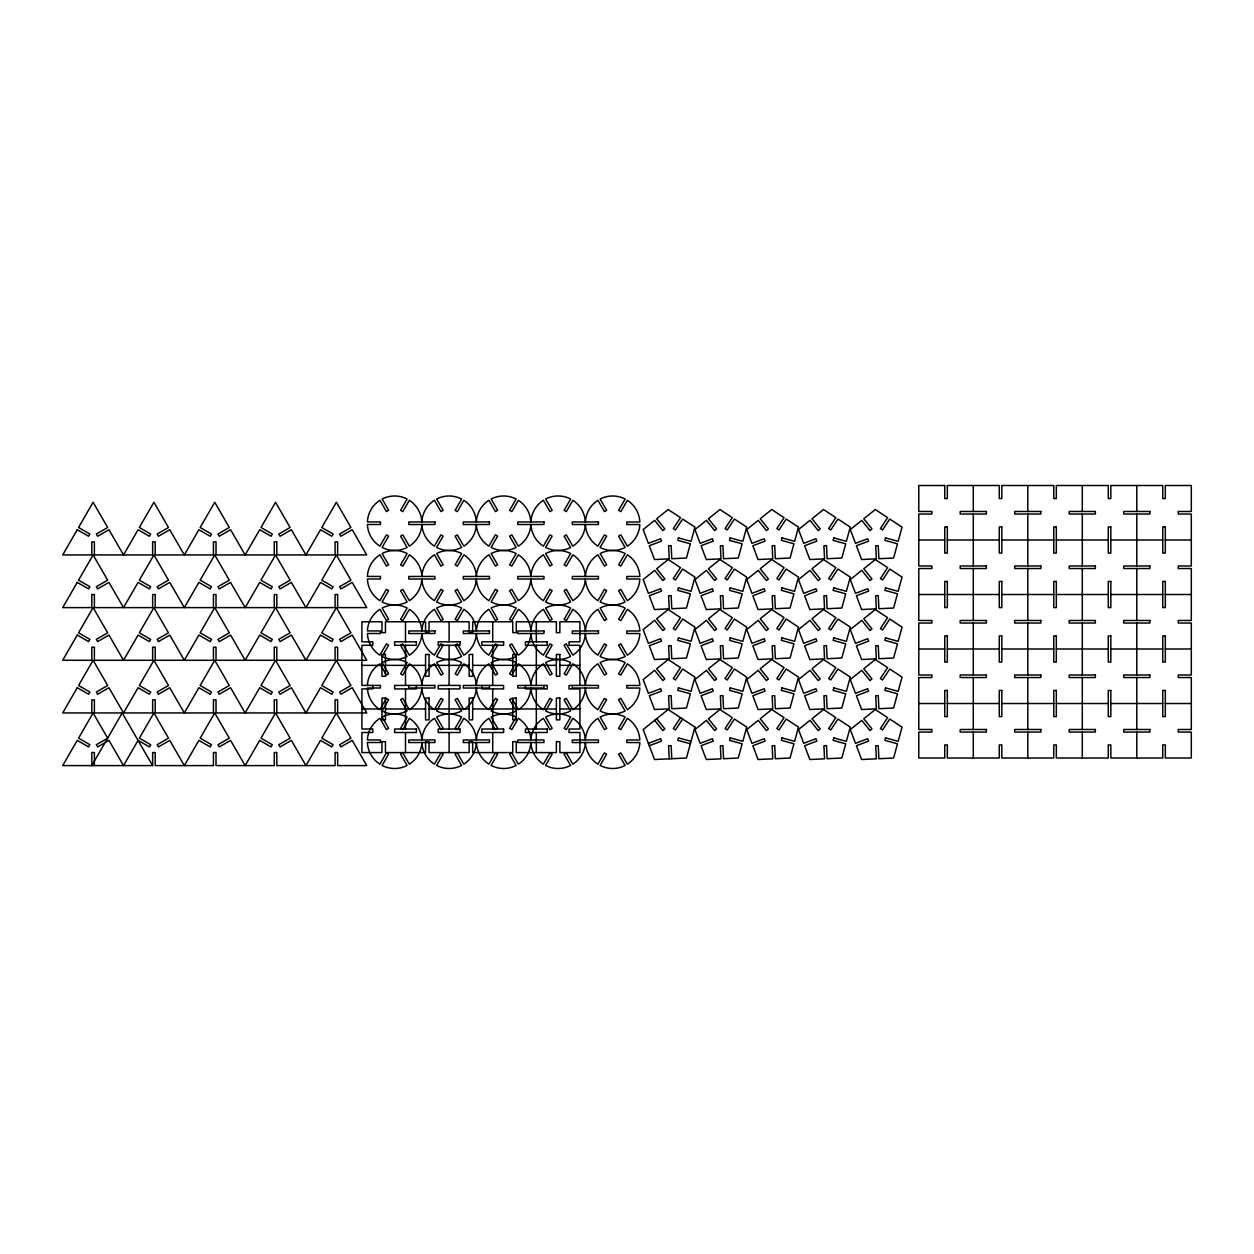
<?xml version="1.0" encoding="UTF-8"?>
<svg xmlns="http://www.w3.org/2000/svg" width="1254" height="1254" viewBox="0 0 1254 1254"><rect width="100%" height="100%" fill="white"/><g stroke="black" fill="none" stroke-linecap="round" stroke-linejoin="round"><path stroke-width="1.5" d="M91.793 765.598L122.187 712.946L152.596 765.598L62.7 765.598L77.262 740.377L88.595 746.929L89.865 744.704L78.547 738.167L93.109 712.946L107.672 738.167L96.339 744.704L97.624 746.929L108.957 740.377L123.519 765.598L138.081 740.377L149.398 746.929L150.684 744.704L139.351 738.167L153.913 712.946L168.475 738.167L157.158 744.704L158.427 746.929L169.76 740.377L184.322 765.598L198.884 740.377L210.217 746.929L211.503 744.704L200.17 738.167L214.732 712.946L229.294 738.167L217.961 744.704L219.246 746.929L230.579 740.377L245.141 765.598L259.703 740.377L271.036 746.929L272.306 744.704L260.989 738.167L275.551 712.946L290.113 738.167L278.78 744.704L280.065 746.929L291.383 740.377L305.945 765.598L320.522 740.377L331.84 746.929L333.125 744.704L321.792 738.167L336.354 712.946L350.916 738.167L339.599 744.704L340.869 746.929L352.202 740.377L366.764 765.598L337.639 765.598L337.639 752.525L335.084 752.525L335.084 765.598L276.82 765.598L276.82 752.525L274.265 752.525L274.265 765.598L216.017 765.598L216.017 752.525L213.446 752.525L213.446 765.598L155.198 765.598L155.198 752.525L152.643 752.525L152.643 765.598M680.483 717.617L673.304 728.543L675.451 729.953L682.631 719.028M648.381 743.34L660.607 738.716L661.516 741.114L649.274 745.738M918.79 540.004L944.748 540.004M947.319 540.004L999.266 540.004M1001.821 540.004L1053.768 540.004M1056.323 540.004L1108.27 540.004M1110.825 540.004L1162.771 540.004M1165.327 540.004L1191.3 540.004M918.79 594.506L944.748 594.506M947.319 594.506L999.266 594.506M1001.821 594.506L1053.768 594.506M1056.323 594.506L1108.27 594.506M1110.825 594.506L1162.771 594.506M1165.327 594.506L1191.3 594.506M918.79 649.008L944.748 649.008M947.319 649.008L999.266 649.008M1001.821 649.008L1053.768 649.008M1056.323 649.008L1108.27 649.008M1110.825 649.008L1162.771 649.008M1165.327 649.008L1191.3 649.008M361.904 665.357L381.953 665.357M385.448 665.357L425.561 665.357M429.056 665.357L469.153 665.357M472.664 665.357L512.761 665.357M516.256 665.357L556.368 665.357M559.864 665.357L579.912 665.357M918.79 703.51L944.748 703.51M947.319 703.51L999.266 703.51M1001.821 703.51L1053.768 703.51M1056.323 703.51L1108.27 703.51M1110.825 703.51L1162.771 703.51M1165.327 703.51L1191.3 703.51M361.904 708.965L381.953 708.965M385.448 708.965L425.561 708.965M429.056 708.965L469.153 708.965M472.664 708.965L512.761 708.965M516.256 708.965L556.368 708.965M559.864 708.965L579.912 708.965M691.064 741.333L678.445 737.885L677.756 740.346L690.374 743.794M656.673 718.746L664.839 728.95L662.849 730.549L654.666 720.345M671.768 758.717L671.156 745.644L668.601 745.769L669.213 758.827M1136.798 485.502L1136.798 511.475M1136.798 514.03L1136.798 565.977M1136.798 568.532L1136.798 620.479M1136.798 623.034L1136.798 674.981M1136.798 677.536L1136.798 729.483M1136.798 732.054L1136.798 758.012M1082.296 485.502L1082.296 511.475M1082.296 514.03L1082.296 565.977M1082.296 568.532L1082.296 620.479M1082.296 623.034L1082.296 674.981M1082.296 677.536L1082.296 729.483M1082.296 732.054L1082.296 758.012M1027.794 485.502L1027.794 511.475M1027.794 514.03L1027.794 565.977M1027.794 568.532L1027.794 620.479M1027.794 623.034L1027.794 674.981M1027.794 677.536L1027.794 729.483M1027.794 732.054L1027.794 758.012M973.292 485.502L973.292 511.475M973.292 514.03L973.292 565.977M973.292 568.532L973.292 620.479M973.292 623.034L973.292 674.981M973.292 677.536L973.292 729.483M973.292 732.054L973.292 758.012M579.912 685.421L579.912 645.308L569.018 645.308L569.018 641.813L579.912 641.813L579.912 621.765L559.864 621.765L559.864 632.659L556.368 632.659L556.368 621.765L516.256 621.765L516.256 632.659L512.761 632.659L512.761 621.765L472.664 621.765L472.664 632.659L469.153 632.659L469.153 621.765L429.056 621.765L429.056 632.659L425.561 632.659L425.561 621.765L385.448 621.765L385.448 632.659L381.953 632.659L381.953 621.765L361.904 621.765L361.904 641.813L372.799 641.813L372.799 645.308L361.904 645.308L361.904 685.421L380.448 685.436L380.448 688.007L367.391 688.007A27.259 27.259 0 0 0 379.884 709.67L386.404 698.368L388.63 699.654L382.094 710.955A27.259 27.259 0 0 0 407.095 710.971L400.575 699.669L402.8 698.384L409.321 709.686A27.259 27.259 0 0 0 421.83 688.038M572.294 685.483L572.294 688.038L598.456 688.007L598.456 685.436L569.018 685.421L569.018 688.916L579.912 688.916L579.912 729.013L569.018 729.013L569.018 732.508L579.912 732.508L579.912 752.572L559.864 752.572L559.864 741.663L556.368 741.663L556.368 752.572L516.256 752.572L516.256 741.663L512.761 741.663L512.761 752.572L472.664 752.572L472.664 741.663L469.153 741.663L469.153 752.572L429.056 752.572L429.056 741.663L425.561 741.663L425.561 752.572L385.448 752.572L385.448 741.663L381.953 741.663L381.953 752.572L361.904 752.572L361.904 732.508L372.799 732.508L372.799 729.013L361.904 729.013L361.904 688.916L372.799 688.916L372.799 685.421M543.954 685.436L543.954 688.007L517.792 688.038L517.792 685.483L547.214 685.421L547.214 688.916L525.41 688.916L525.41 685.421M536.32 621.765L536.32 641.813M536.32 645.308L536.32 685.421M536.32 688.916L536.32 729.013M536.32 732.508L536.32 752.572M492.712 621.765L492.712 641.813M492.712 645.308L492.712 685.421M492.712 688.916L492.712 729.013M492.712 732.508L492.712 752.572M489.452 685.436L489.452 688.007L463.29 688.038L463.29 685.483L503.606 685.421L503.606 688.916L481.818 688.916L481.818 685.421M449.104 621.765L449.104 641.813M449.104 645.308L449.104 685.421M449.104 688.916L449.104 729.013M449.104 732.508L449.104 752.572M416.406 685.421L416.406 688.916L394.602 688.916L394.602 685.421L434.95 685.436L434.95 688.007L408.788 688.038L408.788 685.483M405.512 621.765L405.512 641.813M405.512 645.308L405.512 685.421M405.512 688.916L405.512 729.013M405.512 732.508L405.512 752.572M94.395 765.598L94.395 752.525L91.824 752.525L91.824 765.598M367.391 685.436A27.259 27.259 0 0 1 379.915 663.805L386.436 675.107L388.662 673.821L382.141 662.52A27.259 27.259 0 0 1 407.142 662.535L400.606 673.837L402.832 675.122L409.353 663.821A27.259 27.259 0 0 1 421.846 685.483A27.259 27.259 0 0 1 434.417 663.805L440.938 675.107L443.164 673.821L436.643 662.52A27.259 27.259 0 0 1 461.644 662.535L455.108 673.837L457.334 675.122L463.855 663.821A27.259 27.259 0 0 1 476.348 685.483A27.259 27.259 0 0 1 488.919 663.805L495.44 675.107L497.666 673.821L491.145 662.52A27.259 27.259 0 0 1 516.146 662.535L509.61 673.837L511.836 675.122L518.357 663.821A27.259 27.259 0 0 1 530.85 685.483M476.348 688.038A27.259 27.259 0 0 1 463.823 709.686L457.302 698.384L455.077 699.669L461.597 710.971A27.259 27.259 0 0 1 436.596 710.955L443.132 699.654L440.906 698.368L434.386 709.67A27.259 27.259 0 0 1 421.893 688.007M530.85 742.556A27.259 27.259 0 0 1 518.325 764.188L511.804 752.886L509.579 754.171L516.099 765.473A27.259 27.259 0 0 1 491.098 765.457L497.634 754.156L495.408 752.87L488.888 764.172A27.259 27.259 0 0 1 476.395 742.509A27.259 27.259 0 0 1 463.823 764.188L457.302 752.886L455.077 754.171L461.597 765.473A27.259 27.259 0 0 1 436.596 765.457L443.132 754.156L440.906 752.87L434.386 764.172A27.259 27.259 0 0 1 421.893 742.509A27.259 27.259 0 0 1 409.321 764.188L402.8 752.886L400.575 754.171L407.095 765.473A27.259 27.259 0 0 1 382.094 765.457L388.63 754.156L386.404 752.87L379.884 764.172A27.259 27.259 0 0 1 367.391 742.509L380.448 742.509L380.448 739.938L367.391 739.938A27.259 27.259 0 0 1 379.915 718.307L386.436 729.609L388.662 728.323L382.141 717.022A27.259 27.259 0 0 1 407.142 717.037L400.606 728.339L402.832 729.624L409.353 718.323A27.259 27.259 0 0 1 421.846 739.985L408.788 739.985L408.788 742.556L434.95 742.509L434.95 739.938L421.893 739.938A27.259 27.259 0 0 1 434.417 718.307L440.938 729.609L443.164 728.323L436.643 717.022A27.259 27.259 0 0 1 461.644 717.037L455.108 728.339L457.334 729.624L463.855 718.323A27.259 27.259 0 0 1 476.348 739.985L463.29 739.985L463.29 742.556L489.452 742.509L489.452 739.938L476.395 739.938A27.259 27.259 0 0 1 488.919 718.307L495.44 729.609L497.666 728.323L491.145 717.022A27.259 27.259 0 0 1 516.146 717.037L509.61 728.339L511.836 729.624L518.357 718.323A27.259 27.259 0 0 1 530.85 739.985L517.792 739.985L517.792 742.556L543.954 742.509L543.954 739.938L530.912 739.938A27.259 27.259 0 0 1 543.421 718.307L549.942 729.609L552.168 728.323L545.647 717.022A27.259 27.259 0 0 1 570.648 717.037L564.128 728.339L566.338 729.624L572.859 718.323A27.259 27.259 0 0 1 585.352 739.985L572.294 739.985L572.294 742.556L598.456 742.509L598.456 739.938L585.414 739.938A27.259 27.259 0 0 1 597.923 718.307L604.459 729.609L606.67 728.323L600.149 717.022A27.259 27.259 0 0 1 625.15 717.037L618.63 728.339L620.84 729.624L627.361 718.323A27.259 27.259 0 0 1 639.853 739.985L626.796 739.985L626.796 742.556L639.853 742.556A27.259 27.259 0 0 1 627.329 764.188L620.808 752.886L618.583 754.171L625.119 765.473A27.259 27.259 0 0 1 600.102 765.457L606.638 754.156L604.412 752.87L597.892 764.172A27.259 27.259 0 0 1 585.414 742.509M530.85 688.038A27.259 27.259 0 0 1 518.325 709.686L511.804 698.384L509.579 699.669L516.099 710.971A27.259 27.259 0 0 1 491.098 710.955L497.634 699.654L495.408 698.368L488.888 709.67A27.259 27.259 0 0 1 476.395 688.007M585.352 742.556A27.259 27.259 0 0 1 572.827 764.188L566.306 752.886L564.081 754.171L570.617 765.473A27.259 27.259 0 0 1 545.6 765.457L552.136 754.156L549.91 752.87L543.39 764.172A27.259 27.259 0 0 1 530.897 742.509M585.352 688.038A27.259 27.259 0 0 1 572.827 709.686L566.306 698.384L564.081 699.669L570.617 710.971A27.259 27.259 0 0 1 545.6 710.955L552.136 699.654L549.91 698.368L543.39 709.67A27.259 27.259 0 0 1 530.897 688.007M530.912 685.436A27.259 27.259 0 0 1 543.421 663.805L549.942 675.107L552.168 673.821L545.647 662.52A27.259 27.259 0 0 1 570.648 662.535L564.128 673.837L566.338 675.122L572.859 663.821A27.259 27.259 0 0 1 585.352 685.483M585.414 688.007A27.259 27.259 0 0 0 597.892 709.67L604.412 698.368L606.638 699.654L600.102 710.955A27.259 27.259 0 0 0 625.119 710.971L618.583 699.669L620.808 698.384L627.329 709.686A27.259 27.259 0 0 0 639.853 688.038L626.796 688.038L626.796 685.483L639.853 685.483A27.259 27.259 0 0 0 627.361 663.821L620.84 675.122L618.63 673.837L625.15 662.535A27.259 27.259 0 0 0 600.149 662.52L606.67 673.821L604.459 675.107L597.923 663.805A27.259 27.259 0 0 0 585.414 685.436M530.85 633.536A27.259 27.259 0 0 1 518.325 655.184L511.804 643.882L509.579 645.167L516.099 656.469A27.259 27.259 0 0 1 491.098 656.453L497.634 645.136L495.408 643.866L488.888 655.168A27.259 27.259 0 0 1 476.395 633.505A27.259 27.259 0 0 1 463.823 655.184L457.302 643.882L455.077 645.167L461.597 656.469A27.259 27.259 0 0 1 436.596 656.453L443.132 645.136L440.906 643.866L434.386 655.168A27.259 27.259 0 0 1 421.893 633.505A27.259 27.259 0 0 1 409.321 655.184L402.8 643.882L400.575 645.167L407.095 656.469A27.259 27.259 0 0 1 382.094 656.453L388.63 645.136L386.404 643.866L379.884 655.168A27.259 27.259 0 0 1 367.391 633.505L380.448 633.505L380.448 630.934L367.391 630.934A27.259 27.259 0 0 1 379.915 609.303L386.436 620.605L388.662 619.319L382.141 608.018A27.259 27.259 0 0 1 407.142 608.033L400.606 619.335L402.832 620.62L409.353 609.319A27.259 27.259 0 0 1 421.846 630.981A27.259 27.259 0 0 1 434.417 609.303L440.938 620.605L443.164 619.319L436.643 608.018A27.259 27.259 0 0 1 461.644 608.033L455.108 619.335L457.334 620.62L463.855 609.319A27.259 27.259 0 0 1 476.348 630.981A27.259 27.259 0 0 1 488.919 609.303L495.44 620.605L497.666 619.319L491.145 608.018A27.259 27.259 0 0 1 516.146 608.033L509.61 619.335L511.836 620.62L518.357 609.319A27.259 27.259 0 0 1 530.85 630.981M585.352 633.536A27.259 27.259 0 0 1 572.827 655.184L566.306 643.882L564.081 645.167L570.617 656.469A27.259 27.259 0 0 1 545.6 656.453L552.136 645.136L549.91 643.866L543.39 655.168A27.259 27.259 0 0 1 530.897 633.505M530.912 630.934A27.259 27.259 0 0 1 543.421 609.303L549.942 620.605L552.168 619.319L545.647 608.018A27.259 27.259 0 0 1 570.648 608.033L564.128 619.335L566.338 620.62L572.859 609.319A27.259 27.259 0 0 1 585.352 630.981M585.414 633.505A27.259 27.259 0 0 0 597.892 655.168L604.412 643.866L606.638 645.136L600.102 656.453A27.259 27.259 0 0 0 625.119 656.469L618.583 645.167L620.808 643.882L627.329 655.184A27.259 27.259 0 0 0 639.853 633.536L626.796 633.536L626.796 630.981L639.853 630.981A27.259 27.259 0 0 0 627.361 609.319L620.84 620.62L618.63 619.335L625.15 608.033A27.259 27.259 0 0 0 600.149 608.018L606.67 619.319L604.459 620.605L597.923 609.303A27.259 27.259 0 0 0 585.414 630.934M530.85 576.479A27.259 27.259 0 0 0 518.357 554.817L511.836 566.118L509.61 564.833L516.146 553.531A27.259 27.259 0 0 0 491.145 553.516L497.666 564.817L495.44 566.103L488.919 554.785A27.259 27.259 0 0 0 476.395 576.432A27.259 27.259 0 0 0 463.855 554.817L457.334 566.118L455.108 564.833L461.644 553.531A27.259 27.259 0 0 0 436.643 553.516L443.164 564.817L440.938 566.103L434.417 554.785A27.259 27.259 0 0 0 421.893 576.432A27.259 27.259 0 0 0 409.353 554.817L402.832 566.118L400.606 564.833L407.142 553.531A27.259 27.259 0 0 0 382.141 553.516L388.662 564.817L386.436 566.103L379.915 554.785A27.259 27.259 0 0 0 367.391 576.432L380.448 576.432L380.448 579.003L367.391 579.003A27.259 27.259 0 0 0 379.884 600.666L386.404 589.364L388.63 590.634L382.094 601.936A27.259 27.259 0 0 0 407.095 601.967L400.575 590.665L402.8 589.38L409.321 600.682A27.259 27.259 0 0 0 421.83 579.034L434.95 579.003L434.95 576.432L408.788 576.479L408.788 579.034L421.83 579.034A27.259 27.259 0 0 0 434.386 600.666L440.906 589.364L443.132 590.634L436.596 601.936A27.259 27.259 0 0 0 461.597 601.967L455.077 590.665L457.302 589.38L463.823 600.682A27.259 27.259 0 0 0 476.348 579.034L489.452 579.003L489.452 576.432L463.29 576.479L463.29 579.034L476.348 579.034A27.259 27.259 0 0 0 488.888 600.666L495.408 589.364L497.634 590.634L491.098 601.936A27.259 27.259 0 0 0 516.099 601.967L509.579 590.665L511.804 589.38L518.325 600.682A27.259 27.259 0 0 0 530.85 579.034L517.792 579.034L517.792 576.479L543.954 576.432L543.954 579.003L530.897 579.003A27.259 27.259 0 0 0 543.39 600.666L549.91 589.364L552.136 590.634L545.6 601.936A27.259 27.259 0 0 0 570.617 601.967L564.081 590.665L566.306 589.38L572.827 600.682A27.259 27.259 0 0 0 585.352 579.034L572.294 579.034L572.294 576.479L598.456 576.432L598.456 579.003L585.414 579.003A27.259 27.259 0 0 0 597.892 600.666L604.412 589.364L606.638 590.634L600.102 601.936A27.259 27.259 0 0 0 625.119 601.967L618.583 590.665L620.808 589.38L627.329 600.682A27.259 27.259 0 0 0 639.853 579.034L626.796 579.034L626.796 576.479L639.853 576.479A27.259 27.259 0 0 0 627.361 554.817L620.84 566.118L618.63 564.833L625.15 553.531A27.259 27.259 0 0 0 600.149 553.516L606.67 564.817L604.459 566.103L597.923 554.785A27.259 27.259 0 0 0 585.414 576.432M530.912 576.432A27.259 27.259 0 0 1 543.421 554.785L549.942 566.103L552.168 564.817L545.647 553.516A27.259 27.259 0 0 1 570.648 553.531L564.128 564.833L566.338 566.118L572.859 554.817A27.259 27.259 0 0 1 585.352 576.479M530.85 524.533A27.259 27.259 0 0 1 518.325 546.18L511.804 534.878L509.579 536.163L516.099 547.465A27.259 27.259 0 0 1 491.098 547.434L497.634 536.132L495.408 534.862L488.888 546.164A27.259 27.259 0 0 1 476.395 524.501A27.259 27.259 0 0 1 463.823 546.18L457.302 534.878L455.077 536.163L461.597 547.465A27.259 27.259 0 0 1 436.596 547.434L443.132 536.132L440.906 534.862L434.386 546.164A27.259 27.259 0 0 1 421.893 524.501A27.259 27.259 0 0 1 409.321 546.18L402.8 534.878L400.575 536.163L407.095 547.465A27.259 27.259 0 0 1 382.094 547.434L388.63 536.132L386.404 534.862L379.884 546.164A27.259 27.259 0 0 1 367.391 524.501L380.448 524.501L380.448 521.93L367.391 521.93A27.259 27.259 0 0 1 379.915 500.283L386.436 511.585L388.662 510.315L382.141 499.014A27.259 27.259 0 0 1 407.142 499.029L400.606 510.331L402.832 511.616L409.353 500.315A27.259 27.259 0 0 1 421.846 521.977A27.259 27.259 0 0 1 434.417 500.283L440.938 511.585L443.164 510.315L436.643 499.014A27.259 27.259 0 0 1 461.644 499.029L455.108 510.331L457.334 511.616L463.855 500.315A27.259 27.259 0 0 1 476.348 521.977A27.259 27.259 0 0 1 488.919 500.283L495.44 511.585L497.666 510.315L491.145 499.014A27.259 27.259 0 0 1 516.146 499.029L509.61 510.331L511.836 511.616L518.357 500.315A27.259 27.259 0 0 1 530.85 521.977M585.352 524.533A27.259 27.259 0 0 1 572.827 546.18L566.306 534.878L564.081 536.163L570.617 547.465A27.259 27.259 0 0 1 545.6 547.434L552.136 536.132L549.91 534.862L543.39 546.164A27.259 27.259 0 0 1 530.897 524.501M530.912 521.93A27.259 27.259 0 0 1 543.421 500.283L549.942 511.585L552.168 510.315L545.647 499.014A27.259 27.259 0 0 1 570.648 499.029L564.128 510.331L566.338 511.616L572.859 500.315A27.259 27.259 0 0 1 585.352 521.977M585.414 524.501A27.259 27.259 0 0 0 597.892 546.164L604.412 534.862L606.638 536.132L600.102 547.434A27.259 27.259 0 0 0 625.119 547.465L618.583 536.163L620.808 534.878L627.329 546.18A27.259 27.259 0 0 0 639.853 524.533L626.796 524.533L626.796 521.977L639.853 521.977A27.259 27.259 0 0 0 627.361 500.315L620.84 511.616L618.63 510.331L625.15 499.029A27.259 27.259 0 0 0 600.149 499.014L606.67 510.315L604.459 511.585L597.923 500.283A27.259 27.259 0 0 0 585.414 521.93M678.445 537.888L677.756 540.364L690.374 543.813L686.487 558.03L671.768 558.72L671.156 545.662L668.601 545.772L669.213 558.845L654.494 559.535L649.274 545.741L661.516 541.132L660.607 538.734L648.381 543.358L643.161 529.564L654.666 520.347L662.849 530.567L664.839 528.953L656.673 518.748L668.178 509.532L680.483 517.636L673.304 528.561L675.451 529.972L682.631 519.031L694.951 527.135L691.064 541.336L678.445 537.888M678.445 587.891L677.756 590.352L690.374 593.816L686.487 608.018L671.768 608.723L671.156 595.65L668.601 595.775L669.213 608.833L654.494 609.538L649.274 595.744L661.516 591.12L660.607 588.722L648.381 593.346L643.161 579.567L654.666 570.351L662.849 580.555L664.839 578.956L656.673 568.752L668.178 559.535L680.483 567.623L673.304 578.564L675.451 579.959L682.631 569.034L694.951 577.122L691.064 591.339L678.445 587.891M678.445 637.878L677.756 640.355L690.374 643.804L686.487 658.021L671.768 658.711L671.156 645.653L668.601 645.763L669.213 658.836L654.494 659.526L649.274 645.747L661.516 641.123L660.607 638.725L648.381 643.349L643.161 629.555L654.666 620.354L662.849 630.558L664.839 628.959L656.673 618.739L668.178 609.538L680.483 617.626L673.304 628.552L675.451 629.963L682.631 619.037L694.951 627.125L691.064 641.343L678.445 637.878M678.445 687.882L677.756 690.358L690.374 693.807L686.487 708.024L671.768 708.714L671.156 695.641L668.601 695.766L669.213 708.839L654.494 709.529L649.274 695.735L661.516 691.111L660.607 688.728L648.381 693.337L643.161 679.558L654.666 670.341L662.849 680.546L664.839 678.947L656.673 668.743L668.178 659.526L680.483 667.614L673.304 678.555L675.451 679.966L682.631 669.025L694.951 677.113L691.064 691.33L678.445 687.882M730.22 537.888L729.546 540.364L742.164 543.813L738.261 558.03L723.542 558.72L722.931 545.662L720.376 545.772L720.987 558.845L706.268 559.535L701.064 545.741L713.291 541.132L712.397 538.734L700.155 543.358L694.951 529.564L706.441 520.347L714.623 530.567L716.63 528.953L708.447 518.748L719.953 509.532L732.273 517.636L725.078 528.561L727.226 529.972L734.405 519.031L746.726 527.135L742.838 541.336L730.22 537.888M730.22 587.891L729.546 590.352L742.164 593.816L738.261 608.018L723.542 608.723L722.931 595.65L720.376 595.775L720.987 608.833L706.268 609.538L701.064 595.744L713.291 591.12L712.397 588.722L700.155 593.346L694.951 579.567L706.441 570.351L714.623 580.555L716.63 578.956L708.447 568.752L719.953 559.535L732.273 567.623L725.078 578.564L727.226 579.959L734.405 569.034L746.726 577.122L742.838 591.339L730.22 587.891M694.951 727.116L686.487 758.012L654.494 759.516L643.161 729.562L668.178 709.529L694.951 727.116M730.22 637.878L729.546 640.355L742.164 643.804L738.261 658.021L723.542 658.711L722.931 645.653L720.376 645.763L720.987 658.836L706.268 659.526L701.064 645.747L713.291 641.123L712.397 638.725L700.155 643.349L694.951 629.555L706.441 620.354L714.623 630.558L716.63 628.959L708.447 618.739L719.953 609.538L732.273 617.626L725.078 628.552L727.226 629.963L734.405 619.037L746.726 627.125L742.838 641.343L730.22 637.878M730.22 687.882L729.546 690.358L742.164 693.807L738.261 708.024L723.542 708.714L722.931 695.641L720.376 695.766L720.987 708.839L706.268 709.529L701.064 695.735L713.291 691.111L712.397 688.728L700.155 693.337L694.951 679.558L706.441 670.341L714.623 680.546L716.63 678.947L708.447 668.743L719.953 659.526L732.273 667.614L725.078 678.555L727.226 679.966L734.405 669.025L746.726 677.113L742.838 691.33L730.22 687.882M781.994 537.888L781.32 540.364L793.939 543.813L790.051 558.03L775.333 558.72L774.706 545.662L772.15 545.772L772.762 558.845L758.043 559.535L752.839 545.741L765.081 541.132L764.172 538.734L751.93 543.358L746.726 529.564L758.231 520.347L766.398 530.567L768.404 528.953L760.222 518.748L771.727 509.532L784.048 517.636L776.869 528.561L779 529.972L786.18 519.031L798.5 527.135L794.613 541.336L781.994 537.888M730.22 737.885L729.546 740.346L742.164 743.794L738.261 758.012L723.542 758.717L722.931 745.644L720.376 745.769L720.987 758.827L706.268 759.516L701.064 745.738L713.291 741.114L712.397 738.716L700.155 743.34L694.951 729.562L706.441 720.345L714.623 730.549L716.63 728.95L708.447 718.746L719.953 709.529L732.273 717.617L725.078 728.543L727.226 729.953L734.405 719.028L746.726 727.116L742.838 741.333L730.22 737.885M781.994 587.891L781.32 590.352L793.939 593.816L790.051 608.018L775.333 608.723L774.706 595.65L772.15 595.775L772.762 608.833L758.043 609.538L752.839 595.744L765.081 591.12L764.172 588.722L751.93 593.346L746.726 579.567L758.231 570.351L766.398 580.555L768.404 578.956L760.222 568.752L771.727 559.535L784.048 567.623L776.869 578.564L779 579.959L786.18 569.034L798.5 577.122L794.613 591.339L781.994 587.891M781.994 637.878L781.32 640.355L793.939 643.804L790.051 658.021L775.333 658.711L774.706 645.653L772.15 645.763L772.762 658.836L758.043 659.526L752.839 645.747L765.081 641.123L764.172 638.725L751.93 643.349L746.726 629.555L758.231 620.354L766.398 630.558L768.404 628.959L760.222 618.739L771.727 609.538L784.048 617.626L776.869 628.552L779 629.963L786.18 619.037L798.5 627.125L794.613 641.343L781.994 637.878M781.994 687.882L781.32 690.358L793.939 693.807L790.051 708.024L775.333 708.714L774.706 695.641L772.15 695.766L772.762 708.839L758.043 709.529L752.839 695.735L765.081 691.111L764.172 688.728L751.93 693.337L746.726 679.558L758.231 670.341L766.398 680.546L768.404 678.947L760.222 668.743L771.727 659.526L784.048 667.614L776.869 678.555L779 679.966L786.18 669.025L798.5 677.113L794.613 691.33L781.994 687.882M833.769 537.888L833.095 540.364L845.713 543.813L841.826 558.03L827.107 558.72L826.496 545.662L823.925 545.772L824.552 558.845L809.818 559.535L804.613 545.741L816.856 541.132L815.946 538.734L803.704 543.358L798.5 529.564L810.006 520.347L818.188 530.567L820.179 528.953L812.012 518.748L823.502 509.532L835.822 517.636L828.643 528.561L830.775 529.972L837.97 519.031L850.275 527.135L846.387 541.336L833.769 537.888M781.994 737.885L781.32 740.346L793.939 743.794L790.051 758.012L775.333 758.717L774.706 745.644L772.15 745.769L772.762 758.827L758.043 759.516L752.839 745.738L765.081 741.114L764.172 738.716L751.93 743.34L746.726 729.562L758.231 720.345L766.398 730.549L768.404 728.95L760.222 718.746L771.727 709.529L784.048 717.617L776.869 728.543L779 729.953L786.18 719.028L798.5 727.116L794.613 741.333L781.994 737.885M833.769 587.891L833.095 590.352L845.713 593.816L841.826 608.018L827.107 608.723L826.496 595.65L823.925 595.775L824.552 608.833L809.818 609.538L804.613 595.744L816.856 591.12L815.946 588.722L803.704 593.346L798.5 579.567L810.006 570.351L818.188 580.555L820.179 578.956L812.012 568.752L823.502 559.535L835.822 567.623L828.643 578.564L830.775 579.959L837.97 569.034L850.275 577.122L846.387 591.339L833.769 587.891M833.769 637.878L833.095 640.355L845.713 643.804L841.826 658.021L827.107 658.711L826.496 645.653L823.925 645.763L824.552 658.836L809.818 659.526L804.613 645.747L816.856 641.123L815.946 638.725L803.704 643.349L798.5 629.555L810.006 620.354L818.188 630.558L820.179 628.959L812.012 618.739L823.502 609.538L835.822 617.626L828.643 628.552L830.775 629.963L837.97 619.037L850.275 627.125L846.387 641.343L833.769 637.878M833.769 687.882L833.095 690.358L845.713 693.807L841.826 708.024L827.107 708.714L826.496 695.641L823.925 695.766L824.552 708.839L809.818 709.529L804.613 695.735L816.856 691.111L815.946 688.728L803.704 693.337L798.5 679.558L810.006 670.341L818.188 680.546L820.179 678.947L812.012 668.743L823.502 659.526L835.822 667.614L828.643 678.555L830.775 679.966L837.97 669.025L850.275 677.113L846.387 691.33L833.769 687.882M885.559 537.888L884.869 540.364L897.488 543.813L893.6 558.03L878.882 558.72L878.27 545.662L875.715 545.772L876.327 558.845L861.608 559.535L856.388 545.741L868.63 541.132L867.721 538.734L855.494 543.358L850.275 529.564L861.78 520.347L869.962 530.567L871.953 528.953L863.787 518.748L875.292 509.532L887.597 517.636L880.418 528.561L882.565 529.972L889.744 519.031L902.065 527.135L898.162 541.336L885.559 537.888M833.769 737.885L833.095 740.346L845.713 743.794L841.826 758.012L827.107 758.717L826.496 745.644L823.925 745.769L824.552 758.827L809.818 759.516L804.613 745.738L816.856 741.114L815.946 738.716L803.704 743.34L798.5 729.562L810.006 720.345L818.188 730.549L820.179 728.95L812.012 718.746L823.502 709.529L835.822 717.617L828.643 728.543L830.775 729.953L837.97 719.028L850.275 727.116L846.387 741.333L833.769 737.885M885.559 587.891L884.869 590.352L897.488 593.816L893.6 608.018L878.882 608.723L878.27 595.65L875.715 595.775L876.327 608.833L861.608 609.538L856.388 595.744L868.63 591.12L867.721 588.722L855.494 593.346L850.275 579.567L861.78 570.351L869.962 580.555L871.953 578.956L863.787 568.752L875.292 559.535L887.597 567.623L880.418 578.564L882.565 579.959L889.744 569.034L902.065 577.122L898.162 591.339L885.559 587.891M885.559 637.878L884.869 640.355L897.488 643.804L893.6 658.021L878.882 658.711L878.27 645.653L875.715 645.763L876.327 658.836L861.608 659.526L856.388 645.747L868.63 641.123L867.721 638.725L855.494 643.349L850.275 629.555L861.78 620.354L869.962 630.558L871.953 628.959L863.787 618.739L875.292 609.538L887.597 617.626L880.418 628.552L882.565 629.963L889.744 619.037L902.065 627.125L898.162 641.343L885.559 637.878M885.559 687.882L884.869 690.358L897.488 693.807L893.6 708.024L878.882 708.714L878.27 695.641L875.715 695.766L876.327 708.839L861.608 709.529L856.388 695.735L868.63 691.111L867.721 688.728L855.494 693.337L850.275 679.558L861.78 670.341L869.962 680.546L871.953 678.947L863.787 668.743L875.292 659.526L887.597 667.614L880.418 678.555L882.565 679.966L889.744 669.025L902.065 677.113L898.162 691.33L885.559 687.882M885.559 737.885L884.869 740.346L897.488 743.794L893.6 758.012L878.882 758.717L878.27 745.644L875.715 745.769L876.327 758.827L861.608 759.516L856.388 745.738L868.63 741.114L867.721 738.716L855.494 743.34L850.275 729.562L861.78 720.345L869.962 730.549L871.953 728.95L863.787 718.746L875.292 709.529L887.597 717.617L880.418 728.543L882.565 729.953L889.744 719.028L902.065 727.116L898.162 741.333L885.559 737.885M77.262 529.721L62.7 554.942L91.824 554.942L91.824 541.869L94.395 541.869L94.395 554.942L152.643 554.942L152.643 541.869L155.198 541.869L155.198 554.942L213.446 554.942L213.446 541.869L216.017 541.869L216.017 554.942L274.265 554.942L274.265 541.869L276.82 541.869L276.82 554.942L335.084 554.942L335.084 541.869L337.639 541.869L337.639 554.942L366.764 554.942L352.202 529.721L340.869 536.257L339.599 534.047L350.916 527.495L336.354 502.274L321.792 527.495L333.125 534.047L331.84 536.257L320.522 529.721L305.945 554.942L291.383 529.721L280.065 536.257L278.78 534.047L290.113 527.495L275.551 502.274L260.989 527.495L272.306 534.047L271.036 536.257L259.703 529.721L245.141 554.942L230.579 529.721L219.246 536.257L217.961 534.047L229.294 527.495L214.732 502.274L200.17 527.495L211.503 534.047L210.217 536.257L198.884 529.721L184.322 554.942L169.76 529.721L158.427 536.257L157.158 534.047L168.475 527.495L153.913 502.274L139.351 527.495L150.684 534.047L149.398 536.257L138.081 529.721L123.519 554.942L108.957 529.721L97.624 536.257L96.339 534.047L107.672 527.495L93.109 502.274L78.547 527.495L89.865 534.047L88.595 536.257L77.262 529.721M77.262 582.389L62.7 607.61L91.824 607.61L91.824 594.521L94.395 594.521L94.395 607.61L152.643 607.61L152.643 594.521L155.198 594.521L155.198 607.61L213.446 607.61L213.446 594.521L216.017 594.521L216.017 607.61L274.265 607.61L274.265 594.521L276.82 594.521L276.82 607.61L335.084 607.61L335.084 594.521L337.639 594.521L337.639 607.61L366.764 607.61L352.202 582.389L340.869 588.925L339.599 586.7L350.916 580.163L336.354 554.942L321.792 580.163L333.125 586.7L331.84 588.925L320.522 582.389L305.945 607.61L291.383 582.389L280.065 588.925L278.78 586.7L290.113 580.163L275.551 554.942L260.989 580.163L272.306 586.7L271.036 588.925L259.703 582.389L245.141 607.61L230.579 582.389L219.246 588.925L217.961 586.7L229.294 580.163L214.732 554.942L200.17 580.163L211.503 586.7L210.217 588.925L198.884 582.389L184.322 607.61L169.76 582.389L158.427 588.925L157.158 586.7L168.475 580.163L153.913 554.942L139.351 580.163L150.684 586.7L149.398 588.925L138.081 582.389L123.519 607.61L108.957 582.389L97.624 588.925L96.339 586.7L107.672 580.163L93.109 554.942L78.547 580.163L89.865 586.7L88.595 588.925L77.262 582.389M77.262 635.057L62.7 660.278L91.824 660.278L91.824 647.189L94.395 647.189L94.395 660.278L152.643 660.278L152.643 647.189L155.198 647.189L155.198 660.278L213.446 660.278L213.446 647.189L216.017 647.189L216.017 660.278L274.265 660.278L274.265 647.189L276.82 647.189L276.82 660.278L335.084 660.278L335.084 647.189L337.639 647.189L337.639 660.278L366.764 660.278L352.202 635.057L340.869 641.593L339.599 639.368L350.916 632.831L336.354 607.61L321.792 632.831L333.125 639.368L331.84 641.593L320.522 635.057L305.945 660.278L291.383 635.057L280.065 641.593L278.78 639.368L290.113 632.831L275.551 607.61L260.989 632.831L272.306 639.368L271.036 641.593L259.703 635.057L245.141 660.278L230.579 635.057L219.246 641.593L217.961 639.368L229.294 632.831L214.732 607.61L200.17 632.831L211.503 639.368L210.217 641.593L198.884 635.057L184.322 660.278L169.76 635.057L158.427 641.593L157.158 639.368L168.475 632.831L153.913 607.61L139.351 632.831L150.684 639.368L149.398 641.593L138.081 635.057L123.519 660.278L108.957 635.057L97.624 641.593L96.339 639.368L107.672 632.831L93.109 607.61L78.547 632.831L89.865 639.368L88.595 641.593L77.262 635.057M77.262 687.709L62.7 712.946L91.824 712.946L91.824 699.857L94.395 699.857L94.395 712.946L152.643 712.946L152.643 699.857L155.198 699.857L155.198 712.946L213.446 712.946L213.446 699.857L216.017 699.857L216.017 712.946L274.265 712.946L274.265 699.857L276.82 699.857L276.82 712.946L335.084 712.946L335.084 699.857L337.639 699.857L337.639 712.946L366.764 712.946L352.202 687.709L340.869 694.261L339.599 692.036L350.916 685.499L336.354 660.278L321.792 685.499L333.125 692.036L331.84 694.261L320.522 687.709L305.945 712.946L291.383 687.709L280.065 694.261L278.78 692.036L290.113 685.499L275.551 660.278L260.989 685.499L272.306 692.036L271.036 694.261L259.703 687.709L245.141 712.946L230.579 687.709L219.246 694.261L217.961 692.036L229.294 685.499L214.732 660.278L200.17 685.499L211.503 692.036L210.217 694.261L198.884 687.709L184.322 712.946L169.76 687.709L158.427 694.261L157.158 692.036L168.475 685.499L153.913 660.278L139.351 685.499L150.684 692.036L149.398 694.261L138.081 687.709L123.519 712.946L108.957 687.709L97.624 694.261L96.339 692.036L107.672 685.499L93.109 660.278L78.547 685.499L89.865 692.036L88.595 694.261L77.262 687.709M944.748 485.502L918.79 485.502L918.79 511.475L931.863 511.475L931.863 514.03L918.79 514.03L918.79 565.977L931.863 565.977L931.863 568.532L918.79 568.532L918.79 620.479L931.863 620.479L931.863 623.034L918.79 623.034L918.79 674.981L931.863 674.981L931.863 677.536L918.79 677.536L918.79 729.483L931.863 729.483L931.863 732.054L918.79 732.054L918.79 758.012L944.748 758.012L944.748 744.939L947.319 744.939L947.319 758.012L999.266 758.012L999.266 744.939L1001.821 744.939L1001.821 758.012L1053.768 758.012L1053.768 744.939L1056.323 744.939L1056.323 758.012L1108.27 758.012L1108.27 744.939L1110.825 744.939L1110.825 758.012L1162.771 758.012L1162.771 744.939L1165.327 744.939L1165.327 758.012L1191.3 758.012L1191.3 732.054L1178.227 732.054L1178.227 729.483L1191.3 729.483L1191.3 677.536L1178.227 677.536L1178.227 674.981L1191.3 674.981L1191.3 623.034L1178.227 623.034L1178.227 620.479L1191.3 620.479L1191.3 568.532L1178.227 568.532L1178.227 565.977L1191.3 565.977L1191.3 514.03L1178.227 514.03L1178.227 511.475L1191.3 511.475L1191.3 485.502L1165.327 485.502L1165.327 498.575L1162.771 498.575L1162.771 485.502L1110.825 485.502L1110.825 498.575L1108.27 498.575L1108.27 485.502L1056.323 485.502L1056.323 498.575L1053.768 498.575L1053.768 485.502L1001.821 485.502L1001.821 498.575L999.266 498.575L999.266 485.502L947.319 485.502L947.319 498.575L944.748 498.575L944.748 485.502M986.365 511.475L960.203 511.475L960.203 514.03L986.365 514.03L986.365 511.475M1040.867 511.475L1014.705 511.475L1014.705 514.03L1040.867 514.03L1040.867 511.475M1095.369 511.475L1069.207 511.475L1069.207 514.03L1095.369 514.03L1095.369 511.475M1149.871 511.475L1123.709 511.475L1123.709 514.03L1149.871 514.03L1149.871 511.475M434.95 521.93L408.788 521.977L408.788 524.533L434.95 524.501L434.95 521.93M489.452 521.93L463.29 521.977L463.29 524.533L489.452 524.501L489.452 521.93M543.954 521.93L517.792 521.977L517.792 524.533L543.954 524.501L543.954 521.93M598.456 521.93L572.294 521.977L572.294 524.533L598.456 524.501L598.456 521.93M947.319 526.931L944.748 526.931L944.748 553.092L947.319 553.092L947.319 526.931M1001.821 526.931L999.266 526.931L999.266 553.092L1001.821 553.092L1001.821 526.931M1056.323 526.931L1053.768 526.931L1053.768 553.092L1056.323 553.092L1056.323 526.931M1110.825 526.931L1108.27 526.931L1108.27 553.092L1110.825 553.092L1110.825 526.931M1165.327 526.931L1162.771 526.931L1162.771 553.092L1165.327 553.092L1165.327 526.931M986.365 565.977L960.203 565.977L960.203 568.532L986.365 568.532L986.365 565.977M1040.867 565.977L1014.705 565.977L1014.705 568.532L1040.867 568.532L1040.867 565.977M1095.369 565.977L1069.207 565.977L1069.207 568.532L1095.369 568.532L1095.369 565.977M1149.871 565.977L1123.709 565.977L1123.709 568.532L1149.871 568.532L1149.871 565.977M947.319 581.433L944.748 581.433L944.748 607.594L947.319 607.594L947.319 581.433M1001.821 581.433L999.266 581.433L999.266 607.594L1001.821 607.594L1001.821 581.433M1056.323 581.433L1053.768 581.433L1053.768 607.594L1056.323 607.594L1056.323 581.433M1110.825 581.433L1108.27 581.433L1108.27 607.594L1110.825 607.594L1110.825 581.433M1165.327 581.433L1162.771 581.433L1162.771 607.594L1165.327 607.594L1165.327 581.433M986.365 620.479L960.203 620.479L960.203 623.034L986.365 623.034L986.365 620.479M1040.867 620.479L1014.705 620.479L1014.705 623.034L1040.867 623.034L1040.867 620.479M1095.369 620.479L1069.207 620.479L1069.207 623.034L1095.369 623.034L1095.369 620.479M1149.871 620.479L1123.709 620.479L1123.709 623.034L1149.871 623.034L1149.871 620.479M434.95 630.934L408.788 630.981L408.788 633.536L434.95 633.505L434.95 630.934M489.452 630.934L463.29 630.981L463.29 633.536L489.452 633.505L489.452 630.934M543.954 630.934L517.792 630.981L517.792 633.536L543.954 633.505L543.954 630.934M598.456 630.934L572.294 630.981L572.294 633.536L598.456 633.505L598.456 630.934M947.319 635.935L944.748 635.935L944.748 662.096L947.319 662.096L947.319 635.935M1001.821 635.935L999.266 635.935L999.266 662.096L1001.821 662.096L1001.821 635.935M1056.323 635.935L1053.768 635.935L1053.768 662.096L1056.323 662.096L1056.323 635.935M1110.825 635.935L1108.27 635.935L1108.27 662.096L1110.825 662.096L1110.825 635.935M1165.327 635.935L1162.771 635.935L1162.771 662.096L1165.327 662.096L1165.327 635.935M416.406 641.813L394.602 641.813L394.602 645.308L416.406 645.308L416.406 641.813M460.014 641.813L438.21 641.813L438.21 645.308L460.014 645.308L460.014 641.813M503.606 641.813L481.818 641.813L481.818 645.308L503.606 645.308L503.606 641.813M547.214 641.813L525.41 641.813L525.41 645.308L547.214 645.308L547.214 641.813M385.448 654.463L381.953 654.463L381.953 676.267L385.448 676.267L385.448 654.463M429.056 654.463L425.561 654.463L425.561 676.267L429.056 676.267L429.056 654.463M472.664 654.463L469.153 654.463L469.153 676.267L472.664 676.267L472.664 654.463M516.256 654.463L512.761 654.463L512.761 676.267L516.256 676.267L516.256 654.463M559.864 654.463L556.368 654.463L556.368 676.267L559.864 676.267L559.864 654.463M986.365 674.981L960.203 674.981L960.203 677.536L986.365 677.536L986.365 674.981M1040.867 674.981L1014.705 674.981L1014.705 677.536L1040.867 677.536L1040.867 674.981M1095.369 674.981L1069.207 674.981L1069.207 677.536L1095.369 677.536L1095.369 674.981M1149.871 674.981L1123.709 674.981L1123.709 677.536L1149.871 677.536L1149.871 674.981M460.014 685.421L438.21 685.421L438.21 688.916L460.014 688.916L460.014 685.421M947.319 690.437L944.748 690.437L944.748 716.598L947.319 716.598L947.319 690.437M1001.821 690.437L999.266 690.437L999.266 716.598L1001.821 716.598L1001.821 690.437M1056.323 690.437L1053.768 690.437L1053.768 716.598L1056.323 716.598L1056.323 690.437M1110.825 690.437L1108.27 690.437L1108.27 716.598L1110.825 716.598L1110.825 690.437M1165.327 690.437L1162.771 690.437L1162.771 716.598L1165.327 716.598L1165.327 690.437M385.448 698.07L381.953 698.07L381.953 719.859L385.448 719.859L385.448 698.07M429.056 698.07L425.561 698.07L425.561 719.859L429.056 719.859L429.056 698.07M472.664 698.07L469.153 698.07L469.153 719.859L472.664 719.859L472.664 698.07M516.256 698.07L512.761 698.07L512.761 719.859L516.256 719.859L516.256 698.07M559.864 698.07L556.368 698.07L556.368 719.859L559.864 719.859L559.864 698.07M416.406 729.013L394.602 729.013L394.602 732.508L416.406 732.508L416.406 729.013M460.014 729.013L438.21 729.013L438.21 732.508L460.014 732.508L460.014 729.013M503.606 729.013L481.818 729.013L481.818 732.508L503.606 732.508L503.606 729.013M547.214 729.013L525.41 729.013L525.41 732.508L547.214 732.508L547.214 729.013M986.365 729.483L960.203 729.483L960.203 732.054L986.365 732.054L986.365 729.483M1040.867 729.483L1014.705 729.483L1014.705 732.054L1040.867 732.054L1040.867 729.483M1095.369 729.483L1069.207 729.483L1069.207 732.054L1095.369 732.054L1095.369 729.483M1149.871 729.483L1123.709 729.483L1123.709 732.054L1149.871 732.054L1149.871 729.483"/></g></svg>
